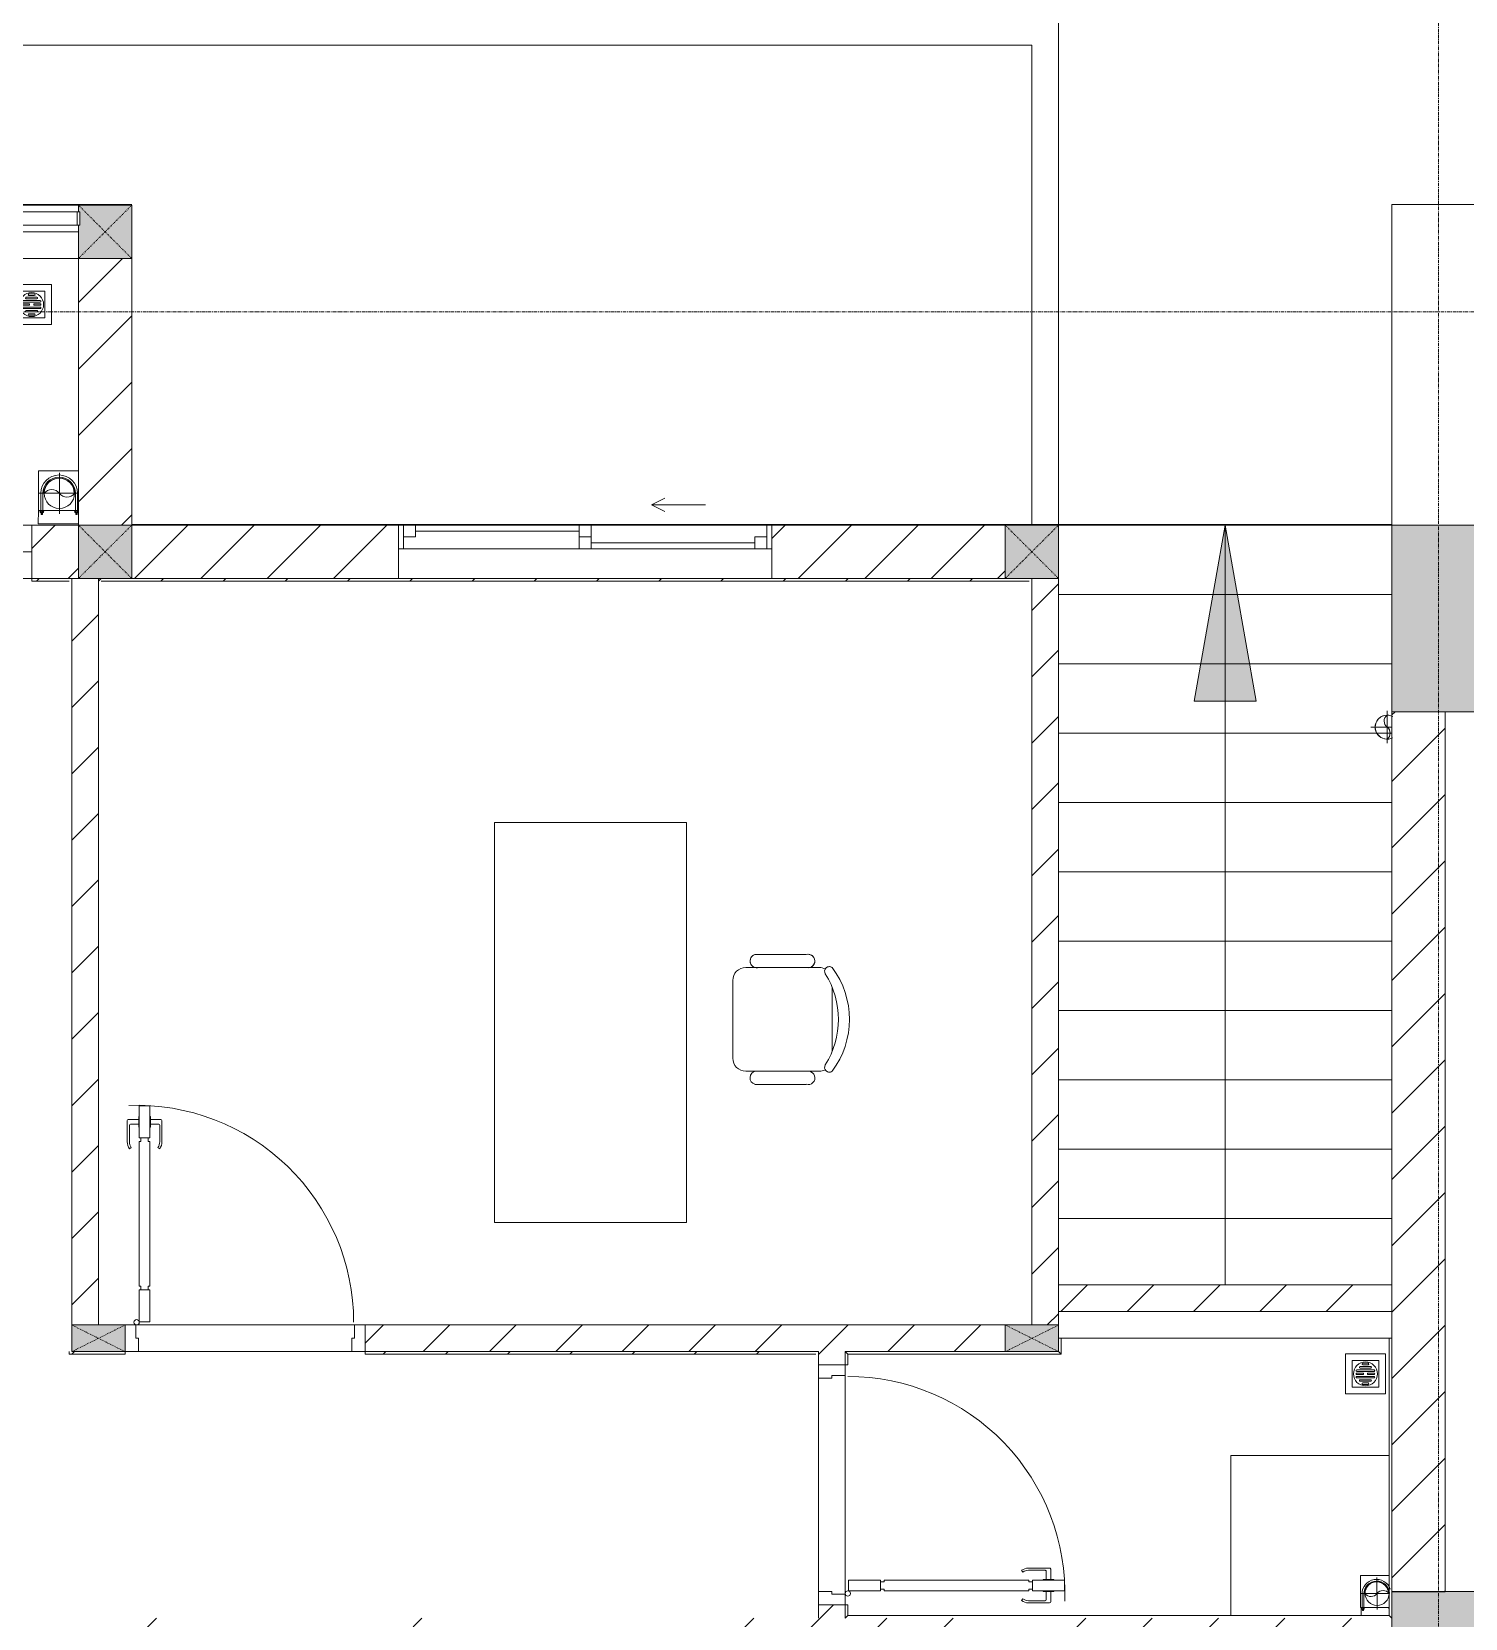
# Model space of a CAD drawing. Header units: millimetres. Extents: x -24439 to 198341, y -52871 to 149926.
# Drawn here: x 72078 to 77453, y 40437 to 46387 of the extents above; entities that cross this region are included whole.
import ezdxf

# ---------------------------------------------------------------- set-up
doc = ezdxf.new("R2010")
doc.units = ezdxf.units.MM
for name, pattern in [('Dash', [6, 3, -3]), ('Grid Line', [22.225, 12.7, -3.175, 3.175, -3.175]), ('IMPORT-CENTER _3_', [10.16, 6.35, -1.27, 1.27, -1.27])]:
    doc.linetypes.add(name, pattern=pattern)
for name, color, linetype, lineweight in [('0-1', 7, 'Continuous', 5), ('A-DETL-GENF-1', 9, 'Continuous', 9), ('A-DOOR', 31, 'Continuous', 9), ('A-DOOR-1', 9, 'Continuous', 9), ('A-DOOR-FRAM', 31, 'Continuous', 9), ('A-DOOR-HDLN', 31, 'Dash', 9), ('A-FLOR', 192, 'Continuous', 9), ('A-FLOR-1', 9, 'Continuous', 9), ('A-FLOR-HRAL', 11, 'Continuous', 9), ('A-FLOR-HRAL-1', 9, 'Continuous', 9), ('A-GLAZ', 151, 'Continuous', 9), ('A-WALL', 113, 'Continuous', 9), ('A-WALL-1', 253, 'Continuous', 18), ('A-WALL-2', 9, 'Continuous', 9), ('A-WALL-3', 113, 'Continuous', 18), ('A-WALL-PATT-1', 10, 'Continuous', 9), ('A-WALL-PATT-2', 9, 'Continuous', 9), ('A-WALL-PATT-3', 111, 'Continuous', 9), ('G-IMPT', 8, 'Continuous', 9), ('G-IMPT-1', 9, 'Continuous', 9), ('G-IMPT-2', 8, 'IMPORT-CENTER _3_', 9), ('I-FURN', 30, 'Continuous', 9), ('I-FURN-1', 9, 'Continuous', 9), ('I-WALL-1', 253, 'Continuous', 18), ('M-EQPM', 50, 'Continuous', 9), ('S-BEAM-1', 9, 'Continuous', 9), ('S-COLS', 52, 'Continuous', 9), ('S-COLS-1', 254, 'Continuous', 5), ('S-COLS-2', 253, 'Continuous', 18), ('S-COLS-3', 9, 'Continuous', 9), ('S-COLS-4', 52, 'Continuous', 18), ('S-COLS-5', 52, 'Dash', 9), ('S-COLS-HDLN', 52, 'Dash', 9), ('S-COLS-HDLN-1', 9, 'Dash', 9), ('S-GRID-1', 1, 'Grid Line', 9), ('S-STRS', 31, 'Continuous', 9), ('S-STRS-ANNO', 31, 'Continuous', 9)]:
    doc.layers.add(name, color=color, linetype=linetype, lineweight=lineweight)
pattern_1 = [(45, (0, 0), (-124.4508, 124.4508), [])]
pattern_2 = [(45, (0, 0), (-116.67262, 116.67262), [])]

# ---------------------------------------------------------------- blocks, each defined once
blk = doc.blocks.new('NCV_TKTC_KET CAU_rvt-1-TKCS_MB ĐỊNH VỊ CAO ĐỘ THIẾT KẾ')
at = {"layer": 'S-COLS-1'}
for points in [[(77527.6, 43836.9), (77527.6, 44536.9), (77177.6, 44536.9), (77177.6, 43836.9)], [(77177.6, 39236.9), (77527.6, 39236.9), (77527.6, 40536.9), (77177.6, 40536.9), (77177.6, 39870.8)]]:
    blk.add_hatch(color=256, dxfattribs=at).paths.add_polyline_path(points)
at = {"layer": 'S-BEAM-1'}
for p, q in [((69252.6, 45537.4), (72252.6, 45537.4)), ((75927.9, 41487.4), (77177.6, 41487.4))]:
    blk.add_line(p, q, dxfattribs=at)
at = {"layer": 'S-COLS-2'}
for p, q in [((77527.6, 44536.9), (77177.6, 44536.9)), ((77177.6, 44536.9), (77177.6, 43836.9)), ((77177.6, 43836.9), (77527.6, 43836.9)), ((77527.6, 40536.9), (77177.6, 40536.9)), ((77177.6, 40536.9), (77177.6, 39236.9))]:
    blk.add_line(p, q, dxfattribs=at)
blk = doc.blocks.new('DOOR_CW_01 CANH MO-PANEL KINH - DIW_01-900x2200-CỬA GỖ VÂN LAMINATE-553393-TKCS_MB ĐỊNH VỊ CAO ĐỘ THIẾT KẾ')
at = {"layer": 'A-DETL-GENF-1'}
for p, q in [((-397, 872), (-357, 872)), ((-397, 752), (-397, 872)), ((-357, 872), (-357, 752)), ((-442, 737), (-442, 816.5)), ((-399, 820.5), (-438, 820.5)), ((-434, 799.5), (-434, 737)), ((-399, 803.5), (-430, 803.5)), ((-399, 831.8), (-397, 831.8)), ((-399, 792.2), (-399, 831.8)), ((-397, 792.2), (-399, 792.2)), ((-397, 792.2), (-397, 831.8)), ((-357, 792.2), (-357, 831.8)), ((-355, 831.8), (-357, 831.8)), ((-357, 792.2), (-355, 792.2)), ((-355, 792.2), (-355, 831.8)), ((-355, 820.5), (-316, 820.5)), ((-355, 803.5), (-324, 803.5)), ((-320, 799.5), (-320, 737)), ((-312, 737), (-312, 816.5)), ((-433.9, 711.2), (-427.3, 715.8)), ((-357, 752), (-397, 752)), ((-397, 738), (-391, 738)), ((-397, 738), (-397, 196)), ((-363, 752), (-391, 752)), ((-391, 752), (-391, 738)), ((-363, 738), (-363, 752)), ((-357, 738), (-363, 738)), ((-357, 196), (-357, 738)), ((-320.1, 711.2), (-326.7, 715.8)), ((-397, 196), (-391, 196)), ((-357, 182), (-397, 182)), ((-397, 182), (-397, 62)), ((-391, 196), (-391, 182)), ((-391, 182), (-363, 182)), ((-357, 196), (-363, 196)), ((-363, 182), (-363, 196)), ((-357, 62), (-357, 182)), ((-397, 62), (-357, 62))]:
    blk.add_line(p, q, dxfattribs=at)
blk.add_circle((-407, 60), 10, dxfattribs=at)
for centre, radius, start, end in [((-407, 60), 814, 360, 92), ((-438, 816.5), 4, 90, 180), ((-430, 799.5), 4, 90, 180), ((-324, 799.5), 4, 360, 90), ((-316, 816.5), 4, 0, 90), ((-397, 737), 45, 180, 215), ((-397, 737), 37, 180, 215), ((-357, 737), 37, 325, 0), ((-357, 737), 45, 325, 0)]:
    blk.add_arc(centre, radius, start, end, dxfattribs=at)
at = {"layer": 'A-DOOR-1'}
for p, q in [((-410, 50), (-450, 50)), ((-450, 50), (-450, -50)), ((-410, 0), (-410, 50)), ((-400, 0), (-410, 0)), ((-407, 50), (-382, 50)), ((-400, -50), (-400, 0)), ((410, 0), (400, 0)), ((400, 0), (400, -50)), ((450, 50), (410, 50)), ((410, 50), (410, 0)), ((450, -50), (450, 50)), ((-450, -50), (-400, -50)), ((400, -50), (450, -50))]:
    blk.add_line(p, q, dxfattribs=at)
blk = doc.blocks.new('BAN LV A - BAN LV A_dwg_ban hoc2-348006-TKCS_MB ĐỊNH VỊ CAO ĐỘ THIẾT KẾ')
at = {"layer": 'I-FURN'}
for p, q in [((145.8, 437.4), (-145.8, 437.4)), ((-194.4, 388.8), (-194.4, 113.4)), ((194.4, 113.4), (194.4, 388.8)), ((-243, 354.4), (-243, 162)), ((194.4, 351.4), (194.4, 150.8)), ((243.7, 162), (243.7, 354.4)), ((-120.5, 64.8), (120.5, 64.8))]:
    blk.add_line(p, q, dxfattribs=at)
at = {"layer": 'I-FURN', "flags": 128}
blk.add_lwpolyline([(-737.8, 610.5), (-737.8, 1330.5), (-154.9, 1330.5), (762.2, 1330.5), (762.2, 610.5)], close=True, dxfattribs=at)
at = {"layer": 'I-FURN'}
for centre, radius, start, end in [((-145.8, 388.8), 48.6, 90, 180), ((145.8, 388.8), 48.6, 360, 90), ((-218.7, 347.3), 25.3, 343.7398, 163.7398), ((219.4, 347.3), 25.3, 16.2602, 170.70537), ((-218.7, 154.9), 25.3, 163.7398, 16.2602), ((219.4, 154.9), 25.3, 189.29463, 16.2602), ((-180.2, 75.4), 17.8, 57.97259, 216.69006), ((-145.8, 113.4), 48.6, 180, 207.58444), ((0, 324), 324, 233.1301, 306.8699), ((0, 359.3), 318.2, 237.57575, 302.42425), ((180.2, 75.4), 17.8, 323.30994, 122.02741), ((145.8, 113.4), 48.6, 332.41556, 0)]:
    blk.add_arc(centre, radius, start, end, dxfattribs=at)
blk = doc.blocks.new('BAN LV A - BAN LV A_dwg-348005-TKCS_MB ĐỊNH VỊ CAO ĐỘ THIẾT KẾ')
at = {"extrusion": (0, 0, -1), "zscale": -1, "rotation": 180}
blk.add_blockref('BAN LV A - BAN LV A_dwg_ban hoc2-348006-TKCS_MB ĐỊNH VỊ CAO ĐỘ THIẾT KẾ', (-729, 1383.7), dxfattribs=at)
blk = doc.blocks.new('BAN LV A - BAN LV A-348231-TKCS_MB ĐỊNH VỊ CAO ĐỘ THIẾT KẾ')
at = {"layer": 'I-FURN-1'}
for p, q in [((534.6, 1270.3), (534.6, 1235.9)), ((923.4, 1232.9), (923.4, 1270.3)), ((486, 1221.7), (486, 1029.3)), ((972.7, 1029.3), (972.7, 1221.7)), ((534.6, 1029.3), (534.6, 994.9)), ((923.4, 994.9), (923.4, 1032.3)), ((583.2, 946.3), (874.8, 946.3)), ((1491.2, 773.2), (-8.8, 773.2)), ((-8.8, 773.2), (-8.8, 53.2)), ((1491.2, 53.2), (1491.2, 773.2)), ((-8.8, 53.2), (1491.2, 53.2))]:
    blk.add_line(p, q, dxfattribs=at)
for centre, radius, start, end in [((729, 1059.7), 324, 53.1301, 126.8699), ((548.9, 1308.3), 17.8, 143.30994, 240.59603), ((909.2, 1308.3), 17.8, 299.40397, 36.69006), ((510.3, 1228.8), 25.3, 16.2602, 196.2602), ((583.2, 1270.3), 48.6, 152.41556, 180), ((874.8, 1270.3), 48.6, 360, 27.58444), ((948.4, 1228.8), 25.3, 343.7398, 170.70537), ((510.3, 1036.4), 25.3, 196.2602, 343.7398), ((948.4, 1036.4), 25.3, 189.29463, 343.7398), ((583.2, 994.9), 48.6, 180, 270), ((874.8, 994.9), 48.6, 270, 360)]:
    blk.add_arc(centre, radius, start, end, dxfattribs=at)
blk.add_blockref('BAN LV A - BAN LV A_dwg-348005-TKCS_MB ĐỊNH VỊ CAO ĐỘ THIẾT KẾ', (0, 0))
blk = doc.blocks.new('MAY GIAT - MAY GIAT_dwg-348053-TKCS_MB ĐỊNH VỊ CAO ĐỘ THIẾT KẾ')
at = {"layer": 'G-IMPT-1', "flags": 128}
blk.add_lwpolyline([(5, 596.6), (5, 2.3), (605, 2.3)], dxfattribs=at)
blk = doc.blocks.new('MAY GIAT - MAY GIAT-348233-TKCS_MB ĐỊNH VỊ CAO ĐỘ THIẾT KẾ')
at = {"layer": 'I-FURN-1'}
for p, q in [((5, 596.6), (5, 2.3)), ((5, 2.3), (605, 2.3))]:
    blk.add_line(p, q, dxfattribs=at)
blk.add_blockref('MAY GIAT - MAY GIAT_dwg-348053-TKCS_MB ĐỊNH VỊ CAO ĐỘ THIẾT KẾ', (0, 0))
blk = doc.blocks.new('G1_SOF - BO TRU - 100x200-V63-TKCS_MB ĐỊNH VỊ CAO ĐỘ THIẾT KẾ')
at = {"layer": 'S-COLS-3'}
blk.add_hatch(color=256, dxfattribs=at).paths.add_polyline_path([(50, 100), (-50, 100), (-50, -100), (50, -100)])
at = {"layer": 'S-COLS-2'}
for p, q in [((-50, 100), (-50, -100)), ((50, -100), (50, 100)), ((-50, -100), (50, -100))]:
    blk.add_line(p, q, dxfattribs=at)
at = {"layer": 'S-COLS-HDLN-1'}
for p, q in [((50, 100), (-50, -100)), ((-50, 100), (50, -100))]:
    blk.add_line(p, q, dxfattribs=at)
blk = doc.blocks.new('G1_SOF - BO TRU - 100x200-V61-TKCS_MB ĐỊNH VỊ CAO ĐỘ THIẾT KẾ')
at = {"layer": 'S-COLS-3'}
blk.add_hatch(color=256, dxfattribs=at).paths.add_polyline_path([(50, -100), (50, 100), (-50, 100), (-50, -100)])
at = {"layer": 'S-COLS-2'}
for p, q in [((50, 100), (-50, 100)), ((-50, 100), (-50, -100)), ((50, -100), (50, 100)), ((-50, -100), (50, -100))]:
    blk.add_line(p, q, dxfattribs=at)
at = {"layer": 'S-COLS-HDLN-1'}
for p, q in [((50, 100), (-50, -100)), ((-50, 100), (50, -100))]:
    blk.add_line(p, q, dxfattribs=at)
blk = doc.blocks.new('Railing - Railing-839542-TKCS_MB ĐỊNH VỊ CAO ĐỘ THIẾT KẾ')
at = {"layer": 'A-FLOR-HRAL-1'}
for p, q in [((53029.1, 32226.7), (53029.1, 32166.2)), ((54259.1, 31186.2), (54259.1, 32226.7)), ((52219.1, 32176.2), (52229.1, 32166.2)), ((53029.1, 32166.2), (52229.1, 32166.2)), ((52229.1, 32166.2), (52229.1, 32126.2)), ((53019.1, 32176.2), (53029.1, 32166.2)), ((52229.1, 32126.2), (52219.1, 32126.2)), ((52219.1, 31226.2), (52229.1, 31226.2)), ((52219.1, 31176.2), (52229.1, 31186.2)), ((52229.1, 31226.2), (52229.1, 31186.2)), ((52229.1, 31186.2), (54259.1, 31186.2)), ((54269.1, 31176.2), (54259.1, 31186.2))]:
    blk.add_line(p, q, dxfattribs=at)
blk = doc.blocks.new('DOOR_CW_01 CANH MO-PANEL KINH - DIG_01-900x2200-CỬA NHÔM KÍNH-400860-TKCS_MB ĐỊNH VỊ CAO ĐỘ THIẾT KẾ')
at = {"layer": 'A-DETL-GENF-1'}
for p, q in [((-397, -182), (-397, -62)), ((-397, -62), (-357, -62)), ((-357, -62), (-357, -182)), ((-357, -182), (-397, -182)), ((-397, -196), (-391, -196)), ((-397, -738), (-397, -196)), ((-391, -196), (-391, -182)), ((-391, -182), (-363, -182)), ((-363, -182), (-363, -196)), ((-357, -196), (-363, -196)), ((-357, -196), (-357, -738)), ((-433.9, -711.2), (-427.3, -715.8)), ((-320.1, -711.2), (-326.7, -715.8)), ((-442, -737), (-442, -816.5)), ((-434, -799.5), (-434, -737)), ((-397, -738), (-391, -738)), ((-357, -752), (-397, -752)), ((-397, -752), (-397, -872)), ((-391, -752), (-391, -738)), ((-363, -752), (-391, -752)), ((-357, -738), (-363, -738)), ((-363, -738), (-363, -752)), ((-357, -872), (-357, -752)), ((-320, -799.5), (-320, -737)), ((-312, -737), (-312, -816.5)), ((-399, -820.5), (-438, -820.5)), ((-399, -803.5), (-430, -803.5)), ((-399, -792.2), (-399, -831.8)), ((-397, -792.2), (-399, -792.2)), ((-399, -831.8), (-397, -831.8)), ((-397, -792.2), (-397, -831.8)), ((-357, -792.2), (-357, -831.8)), ((-357, -792.2), (-355, -792.2)), ((-355, -831.8), (-357, -831.8)), ((-355, -792.2), (-355, -831.8)), ((-355, -803.5), (-324, -803.5)), ((-355, -820.5), (-316, -820.5)), ((-397, -872), (-357, -872))]:
    blk.add_line(p, q, dxfattribs=at)
blk.add_circle((-407, -60), 10, dxfattribs=at)
for centre, radius, start, end in [((-407, -60), 814, 268, 0), ((-397, -737), 45, 145, 180), ((-357, -737), 45, 360, 35), ((-397, -737), 37, 145, 180), ((-357, -737), 37, 0, 35), ((-438, -816.5), 4, 180, 270), ((-430, -799.5), 4, 180, 270), ((-324, -799.5), 4, 270, 0), ((-316, -816.5), 4, 270, 0)]:
    blk.add_arc(centre, radius, start, end, dxfattribs=at)
at = {"layer": 'A-DOOR-1'}
for p, q in [((-450, -50), (-450, 50)), ((-450, 50), (-400, 50)), ((-400, 50), (-400, 0)), ((400, 0), (400, 50)), ((400, 50), (450, 50)), ((450, 50), (450, -50)), ((-410, -50), (-450, -50)), ((-410, 0), (-410, -50)), ((-400, 0), (-410, 0)), ((-407, -50), (-382, -50)), ((410, 0), (400, 0)), ((410, -50), (410, 0)), ((450, -50), (410, -50))]:
    blk.add_line(p, q, dxfattribs=at)
blk = doc.blocks.new('NCV_TKTC_TANG 1_rvt-1-TKCS_MB ĐỊNH VỊ CAO ĐỘ THIẾT KẾ')
at = {"layer": 'A-WALL-PATT-1'}
h = blk.add_hatch(dxfattribs=at)
h.set_pattern_fill('FP_2', color=256, style=0, pattern_type=2)
h.set_pattern_definition(pattern_1)
h.paths.add_polyline_path([(72327.6, 41536.9), (72327.6, 44336.6), (72227.6, 44336.6), (72227.6, 41536.9)])
h = blk.add_hatch(dxfattribs=at)
h.set_pattern_fill('FP_2', color=256, style=0, pattern_type=2)
h.set_pattern_definition(pattern_1)
h.paths.add_polyline_path([(75827.6, 41536.9), (75927.6, 41536.9), (75927.6, 44336.6), (75827.6, 44336.6), (75827.6, 42829.5)])
h = blk.add_hatch(dxfattribs=at)
h.set_pattern_fill('FP_2', color=256, style=0, pattern_type=2)
h.set_pattern_definition(pattern_1)
h.paths.add_polyline_path([(75727.9, 41436.9), (75727.9, 41536.9), (73327.6, 41536.9), (73327.6, 41436.9), (75560.8, 41436.9)])
h = blk.add_hatch(dxfattribs=at)
h.set_pattern_fill('FP_2', color=256, style=0, pattern_type=2)
h.set_pattern_definition(pattern_1)
h.paths.add_polyline_path([(75127.6, 40436.9), (75127.6, 40486.9), (75027.6, 40486.9), (75027.6, 40436.9)])
h.paths.add_polyline_path([(75027.6, 41386.9), (75127.6, 41386.9), (75127.6, 41436.9), (75027.6, 41436.9), (75027.6, 41426.9)])
h = blk.add_hatch(dxfattribs=at)
h.set_pattern_fill('FP_2', color=256, style=0, pattern_type=2)
h.set_pattern_definition(pattern_1)
h.paths.add_polyline_path([(75927.9, 40336.9), (77177.9, 40336.9), (77177.9, 40436.9), (75927.9, 40436.9), (75927.9, 40397.9)])
h.paths.add_polyline_path([(75727.9, 40336.9), (75727.9, 40436.9), (74627.6, 40436.9), (74627.6, 40336.9), (75560.8, 40336.9)])
h.paths.add_polyline_path([(73527.6, 40336.9), (73727.6, 40336.9), (73727.6, 40436.9), (73477.6, 40436.9), (73477.6, 40336.9), (73517.6, 40336.9)])
h.paths.add_polyline_path([(72427.6, 40336.9), (72677.6, 40336.9), (72677.6, 40436.9), (72427.6, 40436.9), (72427.6, 40363.9)])
at = {"layer": 'A-WALL-PATT-2'}
h = blk.add_hatch(dxfattribs=at)
h.set_pattern_fill('FP_3', color=256, style=0, pattern_type=2)
h.set_pattern_definition(pattern_2)
h.paths.add_polyline_path([(72217.6, 44326.9), (72217.6, 44336.9), (72077.6, 44336.9), (72077.6, 44326.9)])
h.paths.add_polyline_path([(69337.6, 44326.9), (69577.6, 44326.9), (69577.6, 44336.9), (69327.6, 44336.9), (69327.6, 44326.9)])
h = blk.add_hatch(dxfattribs=at)
h.set_pattern_fill('FP_3', color=256, style=0, pattern_type=2)
h.set_pattern_definition(pattern_2)
h.paths.add_polyline_path([(75817.6, 44326.9), (75817.6, 44336.9), (72327.6, 44336.9), (72327.6, 44326.9), (75560.8, 44326.9)])
h = blk.add_hatch(dxfattribs=at)
h.set_pattern_fill('FP_3', color=256, style=0, pattern_type=2)
h.set_pattern_definition(pattern_2)
h.paths.add_polyline_path([(73327.6, 41426.9), (75027.6, 41426.9), (75027.6, 41436.9), (73327.6, 41436.9)])
h.paths.add_polyline_path([(72427.6, 41426.9), (72427.6, 41436.9), (72217.6, 41436.9), (72217.6, 41426.9), (72419.6, 41426.9)])
at = {"layer": 'A-FLOR-1'}
for p, q in [((72252.6, 45536.9), (69252.6, 45536.9)), ((72077.6, 44336.9), (69577.6, 44336.9)), ((72467.6, 41536.9), (73287.6, 41536.9)), ((73277.6, 41436.9), (72477.6, 41436.9)), ((75027.6, 40536.9), (75027.6, 41336.9))]:
    blk.add_line(p, q, dxfattribs=at)
at = {"layer": 'A-WALL-1'}
for p, q in [((72327.6, 44336.6), (72227.6, 44336.6)), ((72227.6, 44336.6), (72227.6, 41536.9)), ((72327.6, 41536.9), (72327.6, 44336.6)), ((75827.6, 44336.6), (75827.6, 41536.9)), ((75927.6, 44336.6), (75827.6, 44336.6)), ((75927.6, 41536.9), (75927.6, 44336.6)), ((75027.6, 41436.9), (75027.6, 41426.9)), ((75127.6, 41436.9), (75727.9, 41436.9)), ((75127.6, 41386.9), (75127.6, 41436.9)), ((75127.6, 40436.9), (75127.6, 40486.9)), ((75027.6, 40446.9), (75027.6, 40436.9))]:
    blk.add_line(p, q, dxfattribs=at)
at = {"layer": 'A-WALL-2'}
for p, q in [((72467.6, 41536.9), (73287.6, 41536.9)), ((75727.9, 41536.9), (73327.6, 41536.9)), ((73277.6, 41436.9), (72477.6, 41436.9)), ((73327.6, 41436.9), (75027.6, 41436.9)), ((75027.6, 41436.9), (73327.6, 41436.9)), ((75027.6, 41426.9), (75027.6, 41386.9)), ((75027.6, 40536.9), (75027.6, 41336.9)), ((75127.6, 41346.9), (75127.6, 40526.9)), ((75027.6, 40486.9), (75027.6, 40446.9))]:
    blk.add_line(p, q, dxfattribs=at)
at = {"layer": 'I-WALL-1'}
for p, q in [((72217.6, 44336.9), (72077.6, 44336.9)), ((72077.6, 44336.9), (72077.6, 44326.9)), ((73452.6, 44336.9), (72327.6, 44336.9)), ((72327.6, 44336.9), (72327.6, 44326.9)), ((75817.6, 44336.9), (74852.6, 44336.9)), ((72077.6, 44326.9), (72217.6, 44326.9)), ((72337.6, 44326.9), (75817.6, 44326.9)), ((72217.6, 41436.9), (72217.6, 41426.9)), ((72217.6, 41426.9), (72427.6, 41426.9)), ((72427.6, 41426.9), (72427.6, 41436.9)), ((73327.6, 41436.9), (73327.6, 41426.9)), ((73327.6, 41426.9), (75017.6, 41426.9)), ((75027.6, 41426.9), (75027.6, 41436.9))]:
    blk.add_line(p, q, dxfattribs=at)
at = {"layer": 'A-DOOR-1'}
blk.add_blockref('DOOR_CW_01 CANH MO-PANEL KINH - DIW_01-900x2200-CỬA GỖ VÂN LAMINATE-553393-TKCS_MB ĐỊNH VỊ CAO ĐỘ THIẾT KẾ', (72877.6, 41486.9), dxfattribs=at)
at = {"layer": 'A-DOOR-1', "rotation": 89.99999999999855}
blk.add_blockref('DOOR_CW_01 CANH MO-PANEL KINH - DIG_01-900x2200-CỬA NHÔM KÍNH-400860-TKCS_MB ĐỊNH VỊ CAO ĐỘ THIẾT KẾ', (75077.6, 40936.9), dxfattribs=at)
at = {"layer": 'A-FLOR-HRAL-1'}
blk.add_blockref('Railing - Railing-839542-TKCS_MB ĐỊNH VỊ CAO ĐỘ THIẾT KẾ', (22908.5, 9260.7), dxfattribs=at)
at = {"layer": 'I-FURN-1'}
for name, p, rotation in [('BAN LV A - BAN LV A-348231-TKCS_MB ĐỊNH VỊ CAO ĐỘ THIẾT KẾ', (73759.8, 43412.2), 269.9999999999997), ('MAY GIAT - MAY GIAT-348233-TKCS_MB ĐỊNH VỊ CAO ĐỘ THIẾT KẾ', (76570.9, 41051.9), 270)]:
    blk.add_blockref(name, p, dxfattribs=dict(at, rotation=rotation))
at = {"layer": 'S-COLS-3', "rotation": 269.9999999999989}
for name, p in [('G1_SOF - BO TRU - 100x200-V63-TKCS_MB ĐỊNH VỊ CAO ĐỘ THIẾT KẾ', (72327.6, 41486.9)), ('G1_SOF - BO TRU - 100x200-V61-TKCS_MB ĐỊNH VỊ CAO ĐỘ THIẾT KẾ', (75827.9, 41486.9))]:
    blk.add_blockref(name, p, dxfattribs=at)
blk = doc.blocks.new('1_FAMILY RVT - W01-WxH 1400x1400xmm-389822-TKCS_MB ĐỊNH VỊ CAO ĐỘ THIẾT KẾ')
at = {"layer": 'A-GLAZ'}
for p, q in [((248.4, 172.39), (299.2, 197.79)), ((248.4, 172.39), (299.2, 146.99)), ((248.4, 172.39), (451.6, 172.39)), ((-700, 96.19), (-700, -103.81)), ((700, 96.19), (-700, 96.19)), ((-700, 96.19), (-636.5, 96.19)), ((-680.95, 96.19), (-680.95, 7.29)), ((-636.5, 96.19), (-22.225, 96.19)), ((-636.5, 96.19), (-636.5, 51.74)), ((-636.5, 73.965), (-22.225, 73.965)), ((-22.225, 7.29), (-22.225, 96.19)), ((-22.225, 96.19), (22.225, 96.19)), ((22.225, 96.19), (680.95, 96.19)), ((22.225, 96.19), (22.225, 7.29)), ((680.95, 96.19), (700, 96.19)), ((680.95, 96.19), (680.95, 7.29)), ((700, -103.81), (700, 96.19)), ((-700, 7.29), (-680.95, 7.29)), ((-636.5, 51.74), (-680.95, 51.74)), ((-680.95, 7.29), (-22.225, 7.29)), ((22.225, 51.74), (-22.225, 51.74)), ((-22.225, 7.29), (22.225, 7.29)), ((22.225, 29.515), (636.5, 29.515)), ((22.225, 7.29), (636.5, 7.29)), ((636.5, 51.74), (636.5, 7.29)), ((680.95, 51.74), (636.5, 51.74)), ((636.5, 7.29), (700, 7.29)), ((-700, -103.81), (700, -103.81))]:
    blk.add_line(p, q, dxfattribs=at)
blk = doc.blocks.new('DEG_02-DEG_03 - DEG_02-2500x2400mm-CỬA ĐI 02 CÁNH TRƯỢT-625766-TKCS_MB ĐỊNH VỊ CAO ĐỘ THIẾT KẾ')
at = {"layer": 'A-DOOR'}
for p, q in [((-1110, 100), (-1210, 100)), ((-1210, 100), (-1210, 60)), ((-1210, 60), (-1110, 60)), ((-1110, 60), (-1110, 100)), ((-1110, 100), (-50, 100)), ((-50, 60), (-1110, 60)), ((50, 100), (-50, 100)), ((-50, 100), (-50, 60)), ((50, 60), (-50, 60)), ((-50, 60), (-50, 20)), ((-50, 60), (50, 60)), ((50, 60), (50, 100)), ((50, 20), (50, 60)), ((50, 60), (1110, 60)), ((1210, 60), (1110, 60)), ((1110, 60), (1110, 20)), ((1210, 20), (1210, 60)), ((-50, 20), (50, 20)), ((1110, 20), (50, 20)), ((1110, 20), (1210, 20))]:
    blk.add_line(p, q, dxfattribs=at)
at = {"layer": 'A-DOOR-FRAM'}
for p, q in [((-1210, 100), (-1250, 100)), ((-1250, 100), (-1250, 0)), ((-1210, 0), (-1210, 100)), ((1250, 100), (1210, 100)), ((1210, 100), (1210, 0)), ((1250, 0), (1250, 100)), ((-1250, 0), (-1210, 0)), ((1210, 0), (1250, 0))]:
    blk.add_line(p, q, dxfattribs=at)
at = {"layer": 'A-DOOR-HDLN'}
for p, q in [((-500.4, 151.1), (-320.4, 151.1)), ((-320.4, 151.1), (-355, 171.1)), ((-320.4, 151.1), (-355, 131.1)), ((320.4, 151.1), (355, 171.1)), ((320.4, 151.1), (355, 131.1)), ((500.4, 151.1), (320.4, 151.1))]:
    blk.add_line(p, q, dxfattribs=at)
blk = doc.blocks.new('Railing - 50 x 10mm-1251311-TKCS_MB ĐỊNH VỊ CAO ĐỘ THIẾT KẾ')
at = {"layer": 'A-FLOR-HRAL'}
for p, q in [((25, 5), (-25, 5)), ((-25, 5), (-25, -5)), ((25, -5), (25, 5)), ((-25, -5), (25, -5))]:
    blk.add_line(p, q, dxfattribs=at)
blk = doc.blocks.new('Railing - Railing-1601291-TKCS_MB ĐỊNH VỊ CAO ĐỘ THIẾT KẾ')
at = {"layer": 'A-FLOR-HRAL'}
for p, q in [((72247.6, 45712.4), (69257.6, 45712.4)), ((69257.6, 45662.4), (72247.6, 45662.4))]:
    blk.add_line(p, q, dxfattribs=at)
at = {"rotation": 90}
for p in [(69252.6, 45687.4), (72252.6, 45687.4)]:
    blk.add_blockref('Railing - 50 x 10mm-1251311-TKCS_MB ĐỊNH VỊ CAO ĐỘ THIẾT KẾ', p, dxfattribs=at)
blk = doc.blocks.new('TKTC_XREF_251221_MB TANG 1 - TKTC_XREF_260130_MB TANG 1_dwg_CUM U_DN100-V222-TKCS_MB ĐỊNH VỊ CAO ĐỘ THIẾT KẾ')
at = {"layer": 'G-IMPT'}
blk.add_hatch(color=256, dxfattribs=at).paths.add_polyline_path([(0, 60.2), (15.8, 58.9), (30.5, 52.8), (43.1, 43.1), (52.8, 30.5), (58.9, 15.8), (61, 0), (58.9, -15.8), (52.8, -30.5), (43.1, -43.1), (30.5, -52.8), (15.8, -58.9), (0, -61), (0, -57), (14.8, -55.1), (28.5, -49.4), (40.3, -40.3), (49.4, -28.5), (55.1, -14.8), (57, 0), (55.1, 14.8), (49.4, 28.5), (40.3, 40.3), (28.5, 49.4), (14.8, 55.1), (0, 57)])
for p, q in [((-71.7, 59.2), (-66.9, 59.2)), ((-79.1, -63.4), (-79.1, -66.6)), ((-76.6, -63.4), (-76.6, -66.6)), ((-74.6, -63.4), (-74.6, -66.6)), ((-72.7, -60.7), (-72.7, -69.3)), ((-66.9, -62.1), (-71.7, -62.1)), ((-66.9, -67.9), (-71.7, -67.9)), ((-65, -69), (0, -69))]:
    blk.add_line(p, q, dxfattribs=at)
at = {"layer": 'G-IMPT', "flags": 128}
for points in [[(-65, 57.3), (-66.9, 57.3), (-66.9, 59.2)], [(-72.7, -62.4), (-78.1, -62.4), (-78.1, -67.6), (-72.7, -67.6)], [(-71.7, -70.8), (-66.9, -70.8), (-66.9, -59.2), (-71.7, -59.2)], [(-66.9, -59.2), (-66.9, -57.3), (-65, -57.3), (-65, -72.7), (-66.9, -72.7), (-66.9, -70.8)], [(-65, -61), (0, -61), (0, -57)]]:
    blk.add_lwpolyline(points, dxfattribs=at)
at = {"layer": 'G-IMPT'}
for centre, radius, start, end in [((0, 0), 69, 270, 70.24544), ((0, 0), 61, 270, 87.86315), ((0, 0), 57, 270, 90), ((-78.1, -63.4), 0.96, 90, 180), ((-78.1, -66.6), 0.96, 180, 270), ((-71.1, -60.7), 1.56, 112.61986, 247.38014), ((-67.9, -65), 4.8, 143.1301, 216.8699), ((-71.1, -69.3), 1.56, 112.61986, 247.38014)]:
    blk.add_arc(centre, radius, start, end, dxfattribs=at)
blk = doc.blocks.new('TKTC_XREF_251221_MB TANG 1 - TKTC_XREF_260130_MB TANG 1_dwg_$cc-V223-TKCS_MB ĐỊNH VỊ CAO ĐỘ THIẾT KẾ')
at = {"layer": 'G-IMPT'}
blk.add_circle((0, 0), 0.5, dxfattribs=at)
for centre, radius, start, end in [((0, 0), 0.5, 90, 270), ((0.188, 0.25), 0.313, 126.8699, 233.1301), ((-0.188, -0.25), 0.313, 306.8699, 53.1301)]:
    blk.add_arc(centre, radius, start, end, dxfattribs=at)
at = {"layer": 'G-IMPT-2'}
for p, q in [((-0.673, 0), (0.673, 0)), ((0, -0.673), (0, 0.508))]:
    blk.add_line(p, q, dxfattribs=at)
blk = doc.blocks.new('TKTC_XREF_251221_MB TANG 1 - TKTC_XREF_260130_MB TANG 1_dwg_THU NUOC - THU NUOC-444531-TKCS_MB TẦNG 1-4202124-TKCS_MB ĐỊNH VỊ CAO ĐỘ THIẾT KẾ')
at = {"layer": 'M-EQPM'}
for p, q in [((-23.3, 10.8), (40.9, 10.8)), ((40.9, 4.8), (-23.3, 4.8)), ((-11, 23.3), (28.5, 23.3)), ((28.5, 17.3), (-11, 17.3)), ((-1.1, 35.6), (18.5, 35.6)), ((18.5, 29.6), (-1.1, 29.6)), ((-23.3, -13.6), (40.9, -13.6)), ((40.9, -19.6), (-23.3, -19.6)), ((-11, -26.1), (28.5, -26.1)), ((28.5, -32.1), (-11, -32.1)), ((-1.1, -38.5), (18.5, -38.5)), ((18.5, -44.5), (-1.1, -44.5))]:
    blk.add_line(p, q, dxfattribs=at)
at = {"layer": 'M-EQPM', "flags": 128}
for points in [[(83.7, -79.4), (83.7, 70.6), (-66.3, 70.6), (-66.3, -79.4)], [(58.7, -54.4), (58.7, 45.6), (-41.3, 45.6), (-41.3, -54.4)]]:
    blk.add_lwpolyline(points, close=True, dxfattribs=at)
for points in [[(-23.3, -1.2), (0.7, -1.2), (0.7, -7.2), (-23.3, -7.2)], [(40.9, -7.2), (16.7, -7.2), (16.7, -1.2), (40.9, -1.2)]]:
    blk.add_lwpolyline(points, dxfattribs=at)
at = {"layer": 'M-EQPM'}
for centre, radius, start, end in [((8.7, -4.4), 45, 360, 180), ((8.7, -4.4), 45, 360, 180), ((-23.3, 7.8), 3, 90, 270), ((-11, 20.3), 3, 90, 270), ((-1.1, 32.6), 3, 90, 270), ((18.5, 32.6), 3, 270, 90), ((28.5, 20.3), 3, 270, 90), ((40.9, 7.8), 3, 270, 90), ((8.7, -4.4), 45, 180, 360), ((8.7, -4.4), 45, 180, 360), ((-23.3, -4.2), 3, 90, 270), ((-23.3, -16.6), 3, 90, 270), ((-11, -29.1), 3, 90, 270), ((-1.1, -41.5), 3, 90, 270), ((18.5, -41.5), 3, 270, 90), ((28.5, -29.1), 3, 270, 90), ((40.9, -4.2), 3, 270, 90), ((40.9, -16.6), 3, 270, 90)]:
    blk.add_arc(centre, radius, start, end, dxfattribs=at)
blk = doc.blocks.new('TKTC_XREF_251221_MB TANG 1 - TKTC_XREF_260130_MB TANG 1_dwg_CUM U_DN100-V202-TKCS_MB ĐỊNH VỊ CAO ĐỘ THIẾT KẾ')
at = {"layer": 'G-IMPT'}
blk.add_hatch(color=256, dxfattribs=at).paths.add_polyline_path([(0, 61), (15.8, 58.9), (30.5, 52.8), (43.1, 43.1), (52.8, 30.5), (58.9, 15.8), (61, 0), (58.9, -15.8), (52.8, -30.5), (43.1, -43.1), (30.5, -52.8), (15.8, -58.9), (0, -61), (0, -57), (14.8, -55.1), (28.5, -49.4), (40.3, -40.3), (49.4, -28.5), (55.1, -14.8), (57, 0), (55.1, 14.8), (47.4, 31.1), (40.3, 40.3), (28.5, 49.4), (14.8, 55.1), (0, 57)])
for p, q in [((-79.1, 66.6), (-79.1, 63.4)), ((-76.6, 66.6), (-76.6, 63.4)), ((-74.6, 66.6), (-74.6, 63.4)), ((-72.7, 69.3), (-72.7, 60.7)), ((-66.9, 67.9), (-71.7, 67.9)), ((-66.9, 62.1), (-71.7, 62.1)), ((-66.9, 70.8), (-66.9, 72.7)), ((-65, 69), (0, 69)), ((-79.1, -63.4), (-79.1, -66.6)), ((-76.6, -63.4), (-76.6, -66.6)), ((-74.6, -63.4), (-74.6, -66.6)), ((-72.7, -60.7), (-72.7, -69.3)), ((-66.9, -62.1), (-71.7, -62.1)), ((-66.9, -67.9), (-71.7, -67.9)), ((-65, -69), (0, -69))]:
    blk.add_line(p, q, dxfattribs=at)
at = {"layer": 'G-IMPT', "flags": 128}
for points in [[(-72.7, 67.6), (-78.1, 67.6), (-78.1, 62.4), (-72.7, 62.4)], [(-71.7, 59.2), (-66.9, 59.2), (-66.9, 70.8), (-71.7, 70.8)], [(-65, 72.5), (-65, 57.3), (-66.9, 57.3), (-66.9, 59.2)], [(-65, 61), (0, 61), (0, 57)], [(-71.7, -70.8), (-66.9, -70.8), (-66.9, -59.2), (-71.7, -59.2)], [(-66.9, -59.2), (-66.9, -57.3), (-65, -57.3), (-65, -72.7), (-66.9, -72.7), (-66.9, -70.8)], [(-65, -61), (0, -61), (0, -57)], [(-72.7, -62.4), (-78.1, -62.4), (-78.1, -67.6), (-72.7, -67.6)]]:
    blk.add_lwpolyline(points, dxfattribs=at)
at = {"layer": 'G-IMPT'}
for centre, radius, start, end in [((-78.1, 66.6), 0.96, 90, 180), ((-78.1, 63.4), 0.96, 180, 270), ((-71.1, 69.3), 1.56, 112.61986, 247.38014), ((-67.9, 65), 4.8, 143.1301, 216.8699), ((-71.1, 60.7), 1.56, 112.61986, 247.38014), ((0, 0), 69, 270, 90), ((0, 0), 61, 270, 90), ((0, 0), 57, 270, 90), ((-71.1, -60.7), 1.56, 112.61986, 247.38014), ((-78.1, -63.4), 0.96, 90, 180), ((-78.1, -66.6), 0.96, 180, 270), ((-67.9, -65), 4.8, 143.1301, 216.8699), ((-71.1, -69.3), 1.56, 112.61986, 247.38014)]:
    blk.add_arc(centre, radius, start, end, dxfattribs=at)
blk = doc.blocks.new('TKTC_XREF_251221_MB TANG 1 - TKTC_XREF_260130_MB TANG 1_dwg_$cc-V203-TKCS_MB ĐỊNH VỊ CAO ĐỘ THIẾT KẾ')
at = {"layer": 'G-IMPT'}
blk.add_circle((0, 0), 0.5, dxfattribs=at)
for centre, radius, start, end in [((0, 0), 0.5, 90, 270), ((0.188, 0.25), 0.313, 126.8699, 233.1301), ((-0.188, -0.25), 0.313, 306.8699, 53.1301)]:
    blk.add_arc(centre, radius, start, end, dxfattribs=at)
at = {"layer": 'G-IMPT-2'}
for p, q in [((0, -0.628), (0, 0.673)), ((-0.673, 0), (0.673, 0))]:
    blk.add_line(p, q, dxfattribs=at)
blk = doc.blocks.new('TKTC_XREF_251221_MB TANG 1 - TKTC_XREF_260130_MB TANG 1_dwg_$cc-V286-TKCS_MB ĐỊNH VỊ CAO ĐỘ THIẾT KẾ')
at = {"layer": 'G-IMPT'}
for centre, radius, start, end in [((0, 0), 0.5, 62.2898, 296.79154), ((0, 0), 0.5, 90, 270), ((0.188, 0.25), 0.313, 126.8699, 233.1301), ((-0.188, -0.25), 0.313, 306.8699, 53.1301)]:
    blk.add_arc(centre, radius, start, end, dxfattribs=at)
at = {"layer": 'G-IMPT-2'}
for p, q in [((0, -0.673), (0, 0.673)), ((-0.673, 0), (0.199, 0))]:
    blk.add_line(p, q, dxfattribs=at)
blk = doc.blocks.new('TKTC_XREF_251221_MB TANG 1 - TKTC_XREF_260130_MB TANG 1_dwg-4202109-TKCS_MB ĐỊNH VỊ CAO ĐỘ THIẾT KẾ')
at = {"layer": 'G-IMPT'}
for p, q in [((-130699.1, -355607.7), (-137299.1, -355607.7)), ((-130899.1, -356805.3), (-131049.5, -356805.3))]:
    blk.add_line(p, q, dxfattribs=at)
at = {"layer": 'G-IMPT', "flags": 128}
for points in [[(-125623.7, -355607.7), (-125974.1, -355607.7), (-125974.1, -356807.7), (-130699.1, -356807.7)], [(-130899.1, -356605.7), (-131049.4, -356605.7), (-131049.4, -356755.4), (-130899.1, -356755.4)], [(-131049.5, -356805.5), (-131049.2, -356755.5), (-130899.1, -356755.5)], [(-125984.1, -360749.7), (-126091.7, -360749.7), (-126091.7, -360869.6), (-125984.1, -360869.6)], [(-125984.1, -360869.7), (-126089.9, -360869.7), (-126089.9, -360899.7)]]:
    blk.add_lwpolyline(points, dxfattribs=at)
at = {"extrusion": (0, 0, -1), "zscale": -1}
for p in [(131066, -355978.2), (126064.6, -359988.7)]:
    blk.add_blockref('TKTC_XREF_251221_MB TANG 1 - TKTC_XREF_260130_MB TANG 1_dwg_THU NUOC - THU NUOC-444531-TKCS_MB TẦNG 1-4202124-TKCS_MB ĐỊNH VỊ CAO ĐỘ THIẾT KẾ', p, dxfattribs=at)
at = {"extrusion": (0, 0, -1)}
for name, p, xscale, yscale, zscale, rotation in [('TKTC_XREF_251221_MB TANG 1 - TKTC_XREF_260130_MB TANG 1_dwg_$cc-V203-TKCS_MB ĐỊNH VỊ CAO ĐỘ THIẾT KẾ', (130970.5, -356690.5), 113.7150000000073, 113.7150000000073, -113.7150000000073, 269.9990086637472), ('TKTC_XREF_251221_MB TANG 1 - TKTC_XREF_260130_MB TANG 1_dwg_CUM U_DN100-V202-TKCS_MB ĐỊNH VỊ CAO ĐỘ THIẾT KẾ', (130971.4, -356690.5), 0.9975000000000006, 0.9975000000000006, -0.9975000000000006, 90.00099133829468), ('TKTC_XREF_251221_MB TANG 1 - TKTC_XREF_260130_MB TANG 1_dwg_CUM U_DN100-V222-TKCS_MB ĐỊNH VỊ CAO ĐỘ THIẾT KẾ', (126031.6, -360818.3), 0.7894736842105242, 0.7894736842105242, -0.7894736842105242, 90.06930925665542)]:
    blk.add_blockref(name, p, dxfattribs=dict(at, xscale=xscale, yscale=yscale, zscale=zscale, rotation=rotation))
at = {"xscale": 90.00000000005114, "yscale": 90.00000000005114, "zscale": 90.00000000005114}
for name, p, rotation in [('TKTC_XREF_251221_MB TANG 1 - TKTC_XREF_260130_MB TANG 1_dwg_$cc-V286-TKCS_MB ĐỊNH VỊ CAO ĐỘ THIẾT KẾ', (-125992, -357567.4), 0.304717521727566), ('TKTC_XREF_251221_MB TANG 1 - TKTC_XREF_260130_MB TANG 1_dwg_$cc-V223-TKCS_MB ĐỊNH VỊ CAO ĐỘ THIẾT KẾ', (-126029.8, -360816.8), 270.3047175217258)]:
    blk.add_blockref(name, p, dxfattribs=dict(at, rotation=rotation))
blk = doc.blocks.new('TKTC_XREF_251221_MB TANG 1 - TKTC_XREF_251221_MB TANG 1-2038492-TKCS_MB ĐỊNH VỊ CAO ĐỘ THIẾT KẾ')
blk.add_blockref('TKTC_XREF_251221_MB TANG 1 - TKTC_XREF_260130_MB TANG 1_dwg-4202109-TKCS_MB ĐỊNH VỊ CAO ĐỘ THIẾT KẾ', (169499.1, 384109.7))
blk = doc.blocks.new('G1_SOF - BO TRU - 200x200-3050151-TKCS_MB ĐỊNH VỊ CAO ĐỘ THIẾT KẾ')
at = {"layer": 'S-COLS-HDLN'}
for p, q in [((-100, 100), (100, -100)), ((100, 100), (-100, -100))]:
    blk.add_line(p, q, dxfattribs=at)

msp = doc.modelspace()

# ---------------------------------------------------------------- hatches: boundary and pattern name
at = {"layer": 'A-WALL-PATT-3'}
h = msp.add_hatch(dxfattribs=at)
h.set_pattern_fill('FP_1', color=256, style=0, pattern_type=2)
h.set_pattern_definition(pattern_1)
h.paths.add_polyline_path([(72452.6, 44536.9), (72452.6, 45536.9), (72252.6, 45536.9), (72252.6, 44536.9)])
h.paths.add_polyline_path([(72452.6, 45736.9), (72452.6, 45737.4), (72252.6, 45736.9)])
h = msp.add_hatch(dxfattribs=at)
h.set_pattern_fill('FP_1', color=256, style=0, pattern_type=2)
h.set_pattern_definition(pattern_1)
h.paths.add_polyline_path([(72252.6, 44336.9), (72252.6, 44536.9), (72077.6, 44536.9), (72077.6, 44336.9)])
h.paths.add_polyline_path([(69508.6, 44336.9), (69577.6, 44336.9), (69577.6, 44536.9), (69327.6, 44536.9), (69327.6, 44336.9)])
h = msp.add_hatch(dxfattribs=at)
h.set_pattern_fill('FP_1', color=256, style=0, pattern_type=2)
h.set_pattern_definition(pattern_1)
h.paths.add_polyline_path([(75727.6, 44336.9), (75727.6, 44536.9), (74852.6, 44536.9), (74852.6, 44336.9), (75560.8, 44336.9)])
h.paths.add_polyline_path([(72452.6, 44336.9), (73452.6, 44336.9), (73452.6, 44536.9), (72452.6, 44536.9)])
h = msp.add_hatch(dxfattribs=at)
h.set_pattern_fill('FP_1', color=256, style=0, pattern_type=2)
h.set_pattern_definition(pattern_1)
h.paths.add_polyline_path([(77376.4, 40535.7), (77377.6, 40535.7), (77377.6, 43836.9), (77177.6, 43836.9), (77177.6, 40535.7)])
h = msp.add_hatch(dxfattribs=at)
h.set_pattern_fill('FP_1', color=256, style=0, pattern_type=2)
h.set_pattern_definition(pattern_1)
h.paths.add_polyline_path([(77177.6, 41587.4), (77177.6, 41687.4), (75927.6, 41687.4), (75927.6, 41587.4)])
at = {"layer": 'S-COLS-1'}
for points in [[(72257.6, 45536.9), (72452.6, 45536.9), (72452.6, 45736.9), (72252.6, 45736.9), (72252.6, 45712.4), (72257.6, 45712.4), (72257.6, 45662.4), (72252.6, 45662.4), (72252.6, 45536.9)], [(72252.6, 44336.9), (72452.6, 44336.9), (72452.6, 44536.9), (72252.6, 44536.9)], [(75727.6, 44336.9), (75927.6, 44336.9), (75927.6, 44536.9), (75727.6, 44536.9)]]:
    msp.add_hatch(color=256, dxfattribs=at).paths.add_polyline_path(points)
at = {"layer": 'S-STRS-ANNO'}
msp.add_hatch(color=256, dxfattribs=at).paths.add_polyline_path([(76668.9, 43876.9), (76552.6, 44536.9), (76436.2, 43876.9)])

# ---------------------------------------------------------------- linework, layer by layer
at = {"layer": 'A-FLOR'}
msp.add_line((77177.6, 44536.9), (75927.6, 44536.9), dxfattribs=at)
at = {"layer": 'A-WALL'}
for p, q in [((75927.6, 47586.3), (75927.6, 44536.9)), ((75827.6, 46337.4), (55452.6, 46337.4)), ((75827.6, 44536.9), (75827.6, 46337.4)), ((69252.6, 45737.4), (72252.6, 45737.4)), ((72252.6, 45736.9), (72452.6, 45736.9)), ((72252.6, 45637.4), (69252.6, 45637.4)), ((72452.6, 45536.9), (72252.6, 45536.9)), ((72252.6, 44536.9), (72452.6, 44536.9)), ((72452.6, 44536.9), (72452.6, 44336.9)), ((75727.6, 44336.9), (75727.6, 44536.9)), ((72077.6, 44336.9), (69577.6, 44336.9))]:
    msp.add_line(p, q, dxfattribs=at)
at = {"layer": 'A-WALL-3'}
for p, q in [((72252.6, 45737.4), (72252.6, 45736.9)), ((72452.6, 45737.4), (72252.6, 45737.4)), ((72452.6, 45736.9), (72452.6, 45737.4)), ((72252.6, 45536.9), (72252.6, 44536.9)), ((72452.6, 44536.9), (72452.6, 45536.9)), ((72252.6, 44536.9), (72077.6, 44536.9)), ((72252.6, 44336.9), (72252.6, 44536.9)), ((73452.6, 44536.9), (72452.6, 44536.9)), ((75727.6, 44536.9), (74852.6, 44536.9)), ((72077.6, 44436.9), (72077.6, 44336.9)), ((72077.6, 44336.9), (72252.6, 44336.9)), ((72452.6, 44336.9), (73452.6, 44336.9)), ((74852.6, 44336.9), (75727.6, 44336.9)), ((77177.6, 43836.9), (77177.6, 40535.7)), ((77377.6, 43836.9), (77177.6, 43836.9)), ((77377.6, 40535.7), (77377.6, 43836.9)), ((77177.6, 41687.4), (75927.6, 41687.4)), ((75927.6, 41687.4), (75927.6, 41587.4)), ((75927.6, 41587.4), (77177.6, 41587.4)), ((77177.6, 40535.7), (77377.6, 40535.7))]:
    msp.add_line(p, q, dxfattribs=at)
at = {"layer": 'S-COLS'}
for p, q in [((72452.6, 45736.9), (72252.6, 45736.9)), ((72252.6, 45536.9), (72452.6, 45536.9)), ((72452.6, 44536.9), (72252.6, 44536.9)), ((72452.6, 44336.9), (72452.6, 44536.9)), ((75727.6, 44536.9), (75727.6, 44336.9))]:
    msp.add_line(p, q, dxfattribs=at)
at = {"layer": 'S-COLS-4'}
for p, q in [((72252.6, 45736.9), (72252.6, 45712.4)), ((72452.6, 45536.9), (72452.6, 45736.9)), ((72252.6, 45662.4), (72252.6, 45536.9)), ((72252.6, 44536.9), (72252.6, 44336.9)), ((75927.6, 44536.9), (75727.6, 44536.9)), ((75927.6, 44336.9), (75927.6, 44536.9)), ((72252.6, 44336.9), (72452.6, 44336.9)), ((75727.6, 44336.9), (75927.6, 44336.9))]:
    msp.add_line(p, q, dxfattribs=at)
at = {"layer": 'S-GRID-1'}
for p, q in [((77352.6, 20960.6), (77352.6, 80482.7)), ((128757.8, 45336.9), (32145.8, 45336.9)), ((131551.8, 44536.9), (29351.8, 44536.9))]:
    msp.add_line(p, q, dxfattribs=at)
at = {"layer": 'S-STRS'}
for p, q in [((75927.6, 44536.9), (77177.6, 44536.9)), ((75927.6, 44276.9), (77177.6, 44276.9)), ((75927.6, 44016.9), (77177.6, 44016.9)), ((75927.6, 43756.9), (77177.6, 43756.9)), ((75927.6, 43496.9), (77177.6, 43496.9)), ((75927.6, 43236.9), (77177.6, 43236.9)), ((75927.6, 42976.9), (77177.6, 42976.9)), ((75927.6, 42716.9), (77177.6, 42716.9)), ((75927.6, 42456.9), (77177.6, 42456.9)), ((75927.6, 42196.9), (77177.6, 42196.9)), ((75927.6, 41936.9), (77177.6, 41936.9))]:
    msp.add_line(p, q, dxfattribs=at)
at = {"layer": 'S-STRS-ANNO'}
for p, q in [((76552.6, 44536.9), (76436.2, 43876.9)), ((76552.6, 44276.9), (76552.6, 44536.9)), ((76668.9, 43876.9), (76552.6, 44536.9)), ((76552.6, 44016.9), (76552.6, 44276.9)), ((76552.6, 43756.9), (76552.6, 44016.9)), ((76436.2, 43876.9), (76668.9, 43876.9)), ((76552.6, 43496.9), (76552.6, 43756.9)), ((76552.6, 43236.9), (76552.6, 43496.9)), ((76552.6, 42976.9), (76552.6, 43236.9)), ((76552.6, 42716.9), (76552.6, 42976.9)), ((76552.6, 42456.9), (76552.6, 42716.9)), ((76552.6, 42196.9), (76552.6, 42456.9)), ((76552.6, 41936.9), (76552.6, 42196.9)), ((76552.6, 41687.4), (76552.6, 41936.9))]:
    msp.add_line(p, q, dxfattribs=at)

# ---------------------------------------------------------------- block references
at = {"layer": '0-1'}
for name in ['NCV_TKTC_KET CAU_rvt-1-TKCS_MB ĐỊNH VỊ CAO ĐỘ THIẾT KẾ', 'NCV_TKTC_TANG 1_rvt-1-TKCS_MB ĐỊNH VỊ CAO ĐỘ THIẾT KẾ']:
    msp.add_blockref(name, (0, 0), dxfattribs=at)
at = {"layer": 'A-DOOR'}
msp.add_blockref('DEG_02-DEG_03 - DEG_02-2500x2400mm-CỬA ĐI 02 CÁNH TRƯỢT-625766-TKCS_MB ĐỊNH VỊ CAO ĐỘ THIẾT KẾ', (70827.6, 44436.9), dxfattribs=at)
at = {"layer": 'A-FLOR-HRAL'}
msp.add_blockref('Railing - Railing-1601291-TKCS_MB ĐỊNH VỊ CAO ĐỘ THIẾT KẾ', (0, 0), dxfattribs=at)
at = {"layer": 'A-GLAZ'}
msp.add_blockref('1_FAMILY RVT - W01-WxH 1400x1400xmm-389822-TKCS_MB ĐỊNH VỊ CAO ĐỘ THIẾT KẾ', (74152.6, 44440.7), dxfattribs=at)
at = {"layer": 'M-EQPM'}
msp.add_blockref('TKTC_XREF_251221_MB TANG 1 - TKTC_XREF_251221_MB TANG 1-2038492-TKCS_MB ĐỊNH VỊ CAO ĐỘ THIẾT KẾ', (33652.6, 17236.9), dxfattribs=at)
at = {"layer": 'S-COLS-5'}
for p in [(72352.6, 45636.9), (72352.6, 44436.9), (75827.6, 44436.9)]:
    msp.add_blockref('G1_SOF - BO TRU - 200x200-3050151-TKCS_MB ĐỊNH VỊ CAO ĐỘ THIẾT KẾ', p, dxfattribs=at)

doc.saveas('drawing.dxf')
